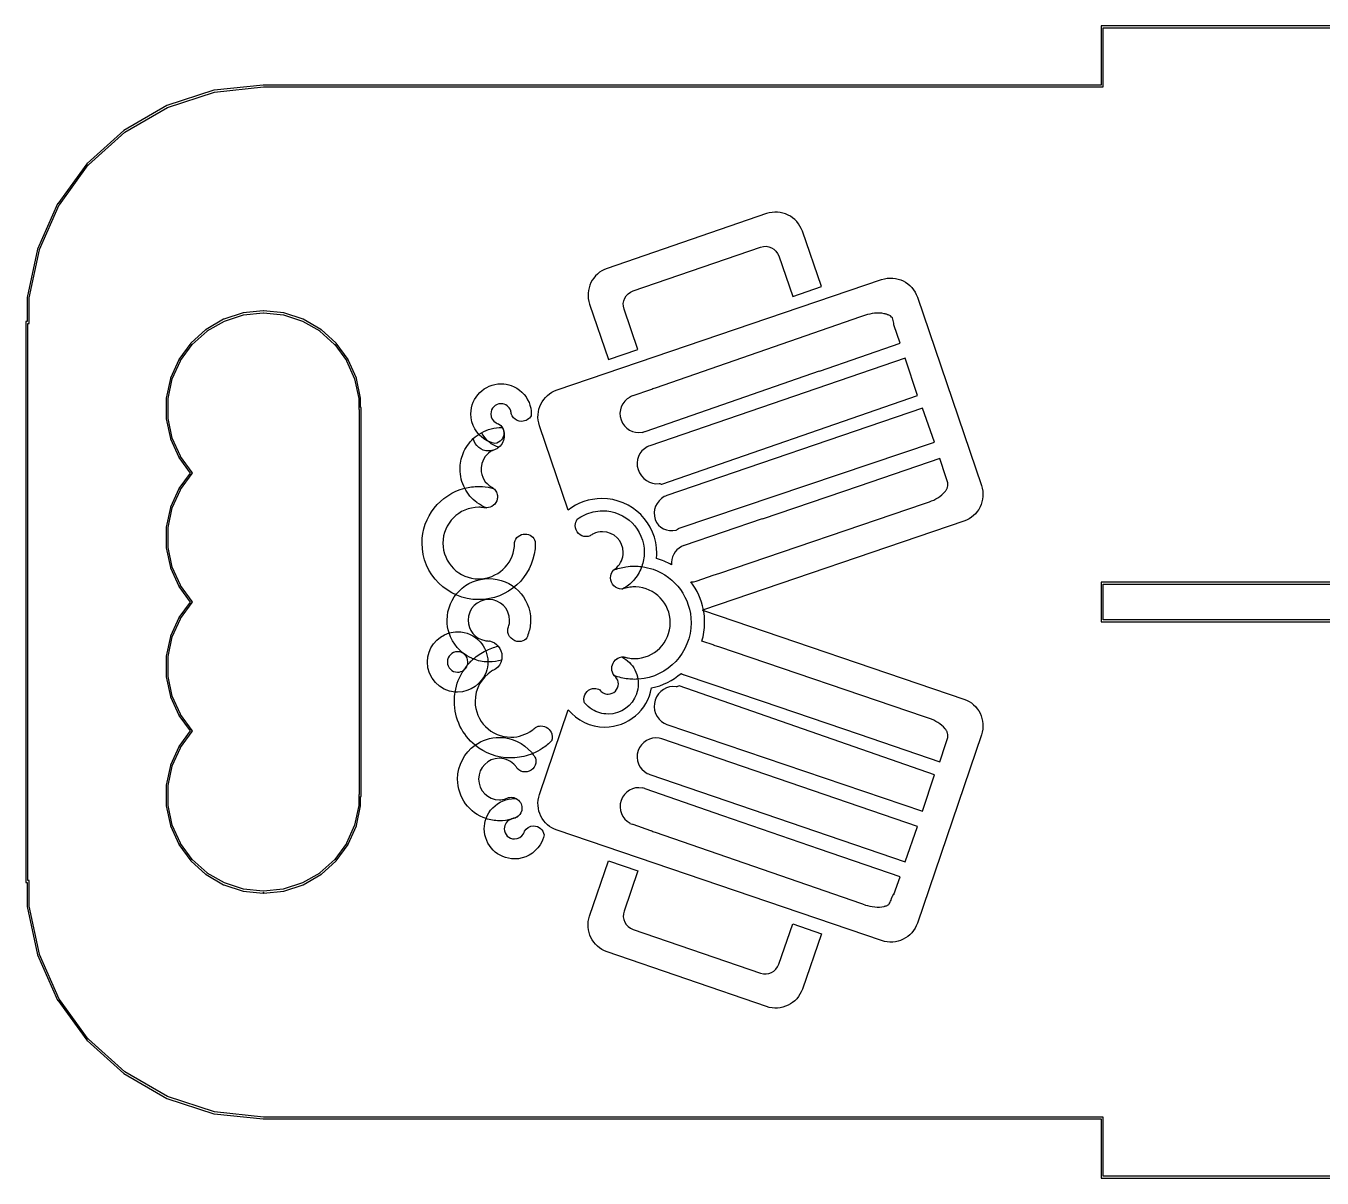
# Model space of a CAD drawing. Extents: x -275 to 352, y 53 to 443.
# Drawn here: x -272.9 to -72, y 64 to 242.8 of the extents above; entities that cross this region are included whole.
import ezdxf

# ---------------------------------------------------------------- set-up
doc = ezdxf.new("R2010")
doc.units = 0
doc.layers.add('Layer_1', color=7, linetype='CONTINUOUS')

msp = doc.modelspace()

# ---------------------------------------------------------------- linework, layer by layer
at = {"layer": 'Layer_1', "color": 7}
for points in [[(-45.746458, 242.751597), (-106.045, 242.751597), (-106.194931, 242.751597), (-106.194931, 242.601667), (-106.194931, 233.579375), (-236.114167, 233.579375), (-236.122972, 233.579375), (-236.131777, 233.579375), (-243.751777, 232.776806), (-243.769416, 232.776806), (-243.787055, 232.768), (-251.080736, 230.39557), (-251.098375, 230.39557), (-251.10718, 230.386764), (-257.748222, 226.550306), (-257.76586, 226.541501), (-257.774666, 226.532695), (-263.472027, 221.399779), (-263.489666, 221.390973), (-263.498471, 221.373334), (-268.005207, 215.173265), (-268.014013, 215.16446), (-268.022818, 215.146821), (-271.136082, 208.144182), (-271.144887, 208.126543), (-271.144887, 208.108904), (-272.741207, 200.612376), (-272.741207, 200.594737), (-272.741207, 200.577099), (-272.741207, 196.890571), (-272.794123, 196.890571), (-272.944054, 196.890571), (-272.944054, 196.74064), (-272.944054, 110.036682), (-272.944054, 109.886751), (-272.794123, 109.886751), (-272.741207, 109.886751), (-272.741207, 106.200224), (-272.741207, 106.182585), (-272.741207, 106.164946), (-271.144887, 98.668418), (-271.144887, 98.650779), (-271.136082, 98.63314), (-268.022818, 91.630501), (-268.014013, 91.612862), (-268.005207, 91.604057), (-263.498471, 85.395168), (-263.489666, 85.386363), (-263.472027, 85.377558), (-257.774666, 80.244641), (-257.76586, 80.235836), (-257.748222, 80.22703), (-251.10718, 76.390572), (-251.098375, 76.381767), (-251.080736, 76.381767), (-243.787055, 74.009336), (-243.769416, 74.000531), (-243.751777, 74.000531), (-236.131777, 73.197961), (-236.122972, 73.197961), (-236.114167, 73.197961), (-106.194931, 73.197961), (-106.194931, 64.17567), (-106.194931, 64.025739), (-106.045, 64.025739), (-45.746458, 64.025739)], [(-45.596528, 64.325417), (-105.895069, 64.325417), (-105.895069, 73.347708), (-105.895069, 73.497639), (-106.045, 73.497639), (-236.096528, 73.497639), (-236.114167, 73.497639), (-243.716528, 74.300208), (-243.725333, 74.300208), (-250.983736, 76.663819), (-250.992541, 76.663819), (-257.598305, 80.482639), (-263.251569, 85.571458), (-263.260374, 85.580264), (-263.278013, 85.597903), (-267.749472, 91.753875), (-267.749472, 91.76268), (-267.76711, 91.780319), (-270.853916, 98.730041), (-270.853916, 98.738847), (-270.862721, 98.756485), (-272.450221, 106.226555), (-272.450221, 110.036555), (-272.450221, 110.177666), (-272.600152, 110.177666), (-272.653069, 110.177666), (-272.653069, 196.590583), (-272.600152, 196.590583), (-272.450221, 196.590583), (-272.450221, 196.740513), (-272.450221, 200.550513), (-270.862721, 208.020583), (-270.853916, 208.038222), (-270.853916, 208.047027), (-267.76711, 214.996749), (-267.749472, 215.014388), (-267.749472, 215.023193), (-263.278013, 221.179166), (-263.260374, 221.196804), (-263.251569, 221.20561), (-257.598333, 226.294514), (-250.992569, 230.113333), (-250.983764, 230.113333), (-243.725361, 232.476944), (-243.716556, 232.476944), (-236.114195, 233.279514), (-236.096556, 233.279514), (-106.045028, 233.279514), (-105.895098, 233.279514), (-105.895098, 233.429444), (-105.895098, 242.451736), (-45.596556, 242.451736)], [(-158.111094, 213.62814), (-182.828867, 205.143218)], [(-156.200627, 207.061844), (-154.050841, 200.800135), (-149.607136, 202.324429), (-152.552382, 210.908613)], [(-178.808047, 201.663584), (-159.035733, 208.451522)], [(-190.579516, 186.286024), (-140.262844, 203.398642)], [(-178.808047, 201.663584), (-178.808047, 201.663584)], [(-185.545673, 199.584507), (-182.599067, 191.000322), (-178.04658, 192.56133), (-180.197725, 198.823039)], [(-134.712291, 200.665518), (-124.781941, 171.470045)], [(-236.131806, 198.557361), (-239.245069, 198.231042), (-239.262708, 198.231042), (-239.280347, 198.222236), (-242.261319, 197.252097), (-242.278958, 197.252097), (-242.287764, 197.243292), (-245.004153, 195.673431), (-245.021791, 195.664626), (-245.030597, 195.65582), (-247.36775, 193.556793), (-247.376555, 193.547987), (-247.38536, 193.530348), (-249.228624, 190.990348), (-249.237429, 190.981543), (-249.246235, 190.963904), (-250.525054, 188.097585), (-250.525054, 188.088779), (-250.53386, 188.07114), (-251.186498, 185.001974), (-251.186498, 184.984335), (-251.186498, 184.97553), (-251.186498, 181.835807), (-251.186498, 181.818168), (-251.186498, 181.80053), (-250.53386, 178.731363), (-250.525054, 178.722558), (-250.525054, 178.704919), (-249.246235, 175.838599), (-249.237429, 175.82096), (-249.228624, 175.812155), (-247.473555, 173.395627), (-249.228624, 170.987919), (-249.237429, 170.97028), (-249.246235, 170.961475), (-250.525054, 168.095155), (-250.525054, 168.077516), (-250.53386, 168.059877), (-251.186498, 164.990711), (-251.186498, 164.981905), (-251.186498, 164.964267), (-251.186498, 161.824544), (-251.186498, 161.806905), (-251.186498, 161.7981), (-250.53386, 158.728933), (-250.525054, 158.711295), (-250.525054, 158.693656), (-249.246235, 155.827336), (-249.237429, 155.818531), (-249.228624, 155.800892), (-247.473555, 153.384364), (-249.228624, 150.976656), (-249.237429, 150.959017), (-249.246235, 150.950212), (-250.525054, 148.083892), (-250.525054, 148.066253), (-250.53386, 148.048614), (-251.186498, 144.979448), (-251.186498, 144.970642), (-251.186498, 144.953004), (-251.186498, 141.813281), (-251.186498, 141.795642), (-251.186498, 141.786837), (-250.53386, 138.71767), (-250.525054, 138.700032), (-250.525054, 138.682393), (-249.246235, 135.816073), (-249.237429, 135.807268), (-249.228624, 135.789629), (-247.473555, 133.381921), (-249.228624, 130.965393), (-249.237429, 130.947754), (-249.246235, 130.938949), (-250.525054, 128.072629), (-250.525054, 128.05499), (-250.53386, 128.037351), (-251.186498, 124.977004), (-251.186498, 124.959365), (-251.186498, 124.941726), (-251.186498, 121.802004), (-251.186498, 121.793199), (-251.186498, 121.77556), (-250.53386, 118.706393), (-250.525054, 118.688754), (-250.525054, 118.671116), (-249.246235, 115.804796), (-249.237429, 115.795991), (-249.228624, 115.778352), (-247.38536, 113.247171), (-247.376555, 113.229532), (-247.36775, 113.220727), (-245.030597, 111.121699), (-245.021791, 111.112894), (-245.004153, 111.104089), (-242.287764, 109.534228), (-242.278958, 109.525422), (-242.261319, 109.525422), (-239.280347, 108.555283), (-239.262708, 108.546478), (-239.245069, 108.546478), (-236.131806, 108.220159), (-236.114167, 108.370089), (-236.096528, 108.220159), (-232.974444, 108.546478), (-232.965639, 108.546478), (-232.948, 108.555283), (-229.967028, 109.525422), (-229.949389, 109.525422), (-229.93175, 109.534228), (-227.215361, 111.104089), (-227.206556, 111.112894), (-227.188917, 111.121699), (-224.860584, 113.220727), (-224.851778, 113.229532), (-224.842973, 113.247171), (-222.999709, 115.778352), (-222.990904, 115.795991), (-222.982099, 115.804796), (-221.703279, 118.671116), (-221.694474, 118.688754), (-221.694474, 118.706393), (-221.041835, 121.77556), (-221.041835, 121.793199), (-221.041835, 121.802004), (-221.041835, 123.221935), (-220.95364, 123.221935), (-220.95364, 123.371865), (-220.95364, 183.405824), (-220.95364, 183.555754), (-221.041835, 183.555754), (-221.041835, 184.975685), (-221.041835, 184.98449), (-221.041835, 185.002129), (-221.694474, 188.071296), (-221.694474, 188.088935), (-221.703279, 188.09774), (-222.982099, 190.964059), (-222.990904, 190.981698), (-222.999709, 190.990504), (-224.842973, 193.530504), (-224.851778, 193.548142), (-224.860584, 193.556948), (-227.188917, 195.655976), (-227.206556, 195.664781), (-227.215361, 195.673586), (-229.93175, 197.243447), (-229.949389, 197.252253), (-229.967028, 197.252253), (-232.948, 198.222392), (-232.965639, 198.231197), (-232.974444, 198.231197), (-236.096528, 198.557516), (-236.114167, 198.557516), (-236.131806, 198.557516), (-236.131806, 198.557361)], [(-236.131806, 198.266319), (-236.096528, 198.266319), (-233.009722, 197.931181), (-230.055208, 196.969861), (-227.391736, 195.435278), (-227.382931, 195.426472), (-227.365292, 195.417667), (-225.081056, 193.353917), (-225.081056, 193.345112), (-225.063417, 193.336306), (-223.255431, 190.849223), (-223.255431, 190.840418), (-223.237792, 190.822779), (-221.985431, 188.009376), (-221.985431, 188.000571), (-221.976625, 187.982932), (-221.332806, 184.940224), (-221.332806, 183.40564), (-221.332806, 183.25571), (-221.253431, 183.25571), (-221.253431, 123.521612), (-221.332806, 123.521612), (-221.332806, 123.371682), (-221.332806, 121.837099), (-221.976625, 118.79439), (-221.985431, 118.776751), (-221.985431, 118.767946), (-223.237778, 115.954444), (-223.255417, 115.936806), (-223.255417, 115.928), (-225.063403, 113.440917), (-227.365278, 111.359528), (-227.382917, 111.350723), (-227.391722, 111.341917), (-230.055194, 109.807334), (-233.036166, 108.837195), (-236.096514, 108.510876), (-236.131791, 108.510876), (-239.183319, 108.837195), (-242.173111, 109.807334), (-244.836583, 111.341917), (-244.845388, 111.350723), (-244.863027, 111.359528), (-247.164902, 113.440917), (-248.972888, 115.928), (-248.972888, 115.936806), (-248.990527, 115.954444), (-250.242888, 118.767847), (-250.242888, 118.776653), (-250.251694, 118.794291), (-250.886694, 121.801722), (-250.886694, 124.941444), (-250.251694, 127.948875), (-250.242888, 127.966514), (-250.242888, 127.975319), (-248.990527, 130.788722), (-248.972888, 130.806361), (-248.972888, 130.815166), (-247.173722, 133.29343), (-247.111986, 133.381624), (-247.173722, 133.460999), (-248.972888, 135.939263), (-248.972888, 135.948069), (-248.990527, 135.965707), (-250.242888, 138.77911), (-250.242888, 138.787916), (-250.251694, 138.805554), (-250.886694, 141.812985), (-250.886694, 144.952707), (-250.251694, 147.960138), (-250.242888, 147.977777), (-250.242888, 147.986582), (-248.990527, 150.799985), (-248.972888, 150.817624), (-248.972888, 150.826429), (-247.173722, 153.304693), (-247.111986, 153.384068), (-247.173722, 153.472262), (-248.972888, 155.950526), (-248.972888, 155.959332), (-248.990527, 155.97697), (-250.242888, 158.790373), (-250.242888, 158.799179), (-250.251694, 158.816817), (-250.886694, 161.824248), (-250.886694, 164.96397), (-250.251694, 167.971401), (-250.242888, 167.98904), (-250.242888, 167.997845), (-248.990527, 170.811248), (-248.972888, 170.828887), (-248.972888, 170.837692), (-247.173722, 173.307136), (-247.111986, 173.395331), (-247.173722, 173.483525), (-248.972888, 175.961789), (-248.972888, 175.970595), (-248.990527, 175.988233), (-250.251708, 178.819275), (-250.251708, 178.82808), (-250.886708, 181.835511), (-250.886708, 184.975233), (-250.251708, 187.982664), (-250.242903, 188.000303), (-250.242903, 188.009108), (-248.990541, 190.822511), (-248.972903, 190.84015), (-248.972903, 190.848955), (-247.164916, 193.336038), (-247.147278, 193.344844), (-247.147278, 193.353649), (-244.863041, 195.417399), (-244.845403, 195.426204), (-244.836597, 195.43501), (-242.173125, 196.969593), (-239.218611, 197.930912), (-239.209806, 197.930912), (-236.13182, 198.266051), (-236.131806, 198.266319)], [(-142.75257, 197.873925), (-143.21217, 197.714832), (-143.528995, 197.599253), (-175.390963, 186.566135)], [(-138.371413, 196.376826), (-138.380932, 196.63518), (-138.584896, 197.491831), (-138.575378, 197.491831)], [(-177.385735, 179.725167), (-177.374857, 179.692533), (-176.994124, 179.82443), (-176.939733, 179.843466), (-164.878635, 184.020659), (-164.884074, 184.036976), (-149.892686, 189.228551), (-149.887247, 189.214953), (-137.391024, 193.543079), (-138.371413, 196.376826), (-138.371413, 196.376826)], [(-136.583325, 191.189329), (-176.198662, 177.628412), (-176.221778, 177.621614)], [(-174.31811, 171.656333), (-134.702773, 185.440251), (-136.583325, 191.189329), (-136.583325, 191.189329)], [(-199.268402, 187.239218), (-199.268402, 187.239218)], [(-176.072204, 186.311859), (-176.09668, 186.303701), (-178.854279, 185.349147), (-178.870597, 185.343708), (-179.283965, 185.200933), (-179.270367, 185.164219)], [(-133.931787, 183.467235), (-173.547124, 169.906318), (-173.567521, 169.898159)], [(-171.666572, 164.857518), (-132.048515, 178.179116), (-133.931787, 183.467235), (-133.931787, 183.467235)], [(-199.658654, 181.016942), (-199.655935, 181.016942)], [(-199.151463, 180.477116), (-199.103871, 180.477116)], [(-188.859416, 167.642312), (-193.31264, 180.734111)], [(-203.569333, 178.7339), (-203.569333, 178.7339)], [(-201.763567, 178.597923), (-201.767647, 178.597923)], [(-130.075499, 172.207037), (-130.082298, 172.200238), (-130.286262, 172.794455), (-130.278104, 172.799894), (-131.244895, 175.640439), (-143.764234, 171.378941), (-143.758795, 171.368063), (-158.780097, 166.256714), (-158.785536, 166.274391), (-170.87111, 162.163827), (-170.924141, 162.14479), (-171.304875, 162.012893), (-171.292637, 161.980259)], [(-202.185094, 171.289197), (-202.170137, 171.289197)], [(-200.586013, 171.124666), (-200.580574, 171.124666)], [(-165.517723, 157.809866), (-133.595926, 168.668934), (-133.277741, 168.773635), (-132.818141, 168.931368)], [(-202.966958, 168.783154), (-202.966958, 168.783154)], [(-201.509292, 167.976814), (-201.570481, 167.976814)], [(-201.535127, 168.00129), (-201.560963, 168.00129)], [(-201.535127, 167.99857), (-201.560963, 167.99857)], [(-186.294903, 166.924358), (-186.290824, 166.924358)], [(-127.513705, 165.919493), (-167.89051, 152.184526)], [(-184.944658, 163.957355), (-184.950097, 163.957355)], [(-211.514428, 162.530963), (-211.514428, 162.530963)], [(-197.183886, 162.529603), (-197.183886, 162.638384)], [(-181.824002, 158.353771), (-181.818563, 158.353771)], [(-181.315451, 158.742663), (-181.311371, 158.746742)], [(-169.441999, 156.531688), (-169.429762, 156.494975), (-169.015034, 156.63639), (-168.998717, 156.644549), (-166.235678, 157.581426), (-166.211202, 157.589584)], [(-180.549904, 155.366372), (-180.553983, 155.366372)], [(-180.549904, 155.365012), (-180.553983, 155.365012)], [(-180.549904, 155.366372), (-180.549904, 155.366372)], [(-180.492794, 155.362292), (-180.496873, 155.362292)], [(-169.441999, 156.531688), (-169.441999, 156.531688)], [(-106.194931, 156.453333), (-106.194931, 156.303403), (-106.194931, 150.47375), (-106.194931, 150.323819), (-106.045, 150.323819), (20.681597, 150.323819), (20.681597, 150.47375), (20.831528, 150.47375), (20.831528, 156.303403), (20.831528, 156.453333), (20.681597, 156.453333), (-106.045, 156.453333), (-106.194931, 156.453333), (-106.194931, 156.453333)], [(-105.895069, 156.162292), (20.531667, 156.162292), (20.531667, 150.614861), (-105.895069, 150.614861), (-105.895069, 156.162292), (-105.895069, 156.162292)], [(-167.871473, 152.063507), (-168.06184, 152.127416), (-167.89051, 152.185886), (-167.89051, 152.185886)], [(-167.874193, 152.062147), (-127.515065, 138.33262)], [(-166.213922, 146.663888), (-166.238398, 146.672046), (-168.11623, 147.309775)], [(-180.549904, 144.859482), (-180.540386, 144.859482)], [(-180.547184, 144.858123), (-180.537666, 144.858123)], [(-132.819501, 135.322104), (-133.279101, 135.481196), (-133.598645, 135.584538), (-165.520443, 146.443606)], [(-207.594232, 144.087137), (-207.594232, 144.087137)], [(-201.321645, 144.092576), (-201.321645, 144.092576)], [(-201.318925, 144.093936), (-201.318925, 144.088497)], [(-179.565435, 141.449197), (-179.565435, 141.449197)], [(-171.293997, 142.273213), (-171.306235, 142.240579), (-170.925501, 142.110041), (-170.87247, 142.092364), (-158.786896, 137.980441), (-158.781457, 137.995398), (-143.760154, 132.886769), (-143.765594, 132.874531), (-131.246255, 128.613033), (-130.279463, 131.454938), (-130.287622, 131.459017), (-130.083658, 132.054594), (-130.076859, 132.049154)], [(-206.390841, 139.425869), (-206.390841, 139.425869)], [(-183.427163, 139.293972), (-183.421724, 139.293972)], [(-132.049875, 126.56795), (-171.666572, 140.381783)], [(-185.129586, 136.704983), (-185.129586, 136.704983)], [(-193.314, 123.520721), (-188.843099, 136.66419)], [(-173.566161, 134.387947), (-173.545764, 134.364831), (-133.930427, 120.924933), (-132.049875, 126.56795), (-132.049875, 126.56795)], [(-124.783301, 132.783427), (-134.713651, 103.586594)], [(-203.290581, 131.178906), (-203.290581, 131.178906)], [(-134.702773, 118.58886), (-174.31947, 132.147057)], [(-176.221778, 126.633218), (-176.198662, 126.626419), (-136.583325, 113.065502), (-134.702773, 118.58886), (-134.702773, 118.58886)], [(-138.575378, 107.747469), (-138.584896, 107.747469), (-138.380932, 108.111886), (-138.371413, 107.993586), (-137.388305, 110.770222), (-149.884527, 115.068433), (-149.889966, 115.042598), (-164.881354, 120.227374), (-164.875915, 120.239612), (-176.937013, 124.415445), (-176.991404, 124.434481), (-177.372138, 124.565019), (-177.383016, 124.532384)], [(-201.592237, 119.785451), (-201.592237, 119.785451)], [(-179.267647, 119.091972), (-179.281245, 119.053899), (-178.867877, 118.912484), (-178.85156, 118.907044), (-176.09396, 117.951131), (-176.069485, 117.944332)], [(-201.86419, 118.214925), (-201.86419, 118.214925)], [(-195.640554, 117.823313), (-195.640554, 117.828752)], [(-140.262844, 100.85483), (-190.580876, 117.970168)], [(-175.388243, 117.690057), (-143.526275, 106.658299), (-143.20945, 106.542719), (-142.749851, 106.386346)], [(-193.221536, 115.7184), (-193.221536, 115.714321)], [(-185.545673, 104.673045), (-182.599067, 113.257229), (-178.04658, 111.696221), (-180.197725, 105.433152)], [(-139.878031, 106.156546), (-139.878031, 106.156546)], [(-178.808047, 102.591247), (-159.035733, 95.80331)], [(-178.808047, 102.591247), (-178.808047, 102.591247)], [(-156.200627, 97.192988), (-154.050841, 103.454697), (-149.607136, 101.933122), (-152.552382, 93.347578)], [(-140.262844, 100.85483), (-140.262844, 100.85483)], [(-158.111094, 90.629412), (-182.828867, 99.114333)]]:
    msp.add_lwpolyline(points, dxfattribs=at)
for points in [[(-152.552382, 210.908613), (-153.336966, 213.193015), (-155.825332, 214.411363), (-158.111094, 213.62814)], [(-159.035733, 208.451522), (-157.869056, 208.852652), (-156.600397, 208.227161), (-156.200627, 207.061844)], [(-182.828867, 205.143218), (-185.113269, 204.358635), (-186.330257, 201.868909), (-185.545673, 199.584507)], [(-140.262844, 203.398642), (-137.974363, 204.177786), (-135.490076, 202.953999), (-134.712291, 200.665518)], [(-180.197725, 198.823039), (-180.598855, 199.991076), (-179.976084, 201.262454), (-178.808047, 201.663584)], [(-139.879391, 198.106444), (-140.772755, 198.340323), (-141.919035, 198.118682), (-142.75257, 197.873925)], [(-139.699902, 198.065651), (-139.758372, 198.081968), (-139.818201, 198.090127), (-139.879391, 198.106444)], [(-139.520413, 198.01262), (-139.580243, 198.039816), (-139.638713, 198.043895), (-139.699902, 198.065651)], [(-139.336845, 197.95687), (-139.393955, 197.988145), (-139.453785, 197.985425), (-139.520413, 198.01262)], [(-139.155997, 197.905199), (-139.213107, 197.948712), (-139.271577, 197.920157), (-139.336845, 197.95687)], [(-138.870447, 197.767863), (-138.956112, 197.865766), (-139.052655, 197.827693), (-139.155997, 197.905199)], [(-138.575378, 197.491831), (-138.647445, 197.491831), (-138.743989, 197.619649), (-138.870447, 197.767863)], [(-203.950067, 182.556194), (-203.950067, 185.139744), (-201.854672, 187.239218), (-199.268402, 187.239218)], [(-199.268402, 187.239218), (-198.717698, 187.239218), (-198.18875, 187.144034), (-197.697876, 186.968625)], [(-197.697876, 186.968625), (-196.442815, 186.522623), (-195.43387, 185.551752), (-194.934837, 184.317087)], [(-193.31264, 180.734111), (-194.089065, 183.022592), (-192.866638, 185.50688), (-190.579516, 186.286024)], [(-179.270367, 185.164219), (-180.528148, 184.511533), (-181.1482, 183.017153), (-180.668203, 181.636994)], [(-175.390963, 186.566135), (-175.626202, 186.483189), (-175.856002, 186.400244), (-176.072204, 186.311859)], [(-199.269762, 184.144397), (-200.148169, 184.144397), (-200.857965, 183.43596), (-200.857965, 182.556194)], [(-197.765864, 183.067465), (-197.979347, 183.694315), (-198.576283, 184.144397), (-199.269762, 184.144397)], [(-197.742748, 182.994037), (-197.752266, 183.019873), (-197.756346, 183.045708), (-197.765864, 183.067465)], [(-197.742748, 182.984519), (-197.742748, 182.984519), (-197.742748, 182.989958), (-197.742748, 182.994037)], [(-197.742748, 182.98044), (-197.742748, 182.98044), (-197.742748, 182.98044), (-197.742748, 182.984519)], [(-197.73459, 182.950525), (-197.73459, 182.962763), (-197.738669, 182.972281), (-197.742748, 182.98044)], [(-197.686998, 182.643219), (-197.691077, 182.74792), (-197.708754, 182.851262), (-197.73459, 182.950525)], [(-194.934837, 184.317087), (-194.710476, 183.775901), (-194.589458, 183.180325), (-194.589458, 182.554834)], [(-201.767647, 178.597923), (-203.079818, 179.428739), (-203.950067, 180.890484), (-203.950067, 182.556194)], [(-200.857965, 182.556194), (-200.857965, 181.964697), (-200.534342, 181.445267), (-200.047547, 181.173315)], [(-200.047547, 181.173315), (-199.925168, 181.103967), (-199.79735, 181.050936), (-199.658654, 181.016942)], [(-199.655935, 181.016942), (-199.156902, 180.735471), (-198.82376, 180.202444), (-198.82376, 179.59055)], [(-197.336179, 181.982374), (-197.496631, 182.172741), (-197.620369, 182.394382), (-197.686998, 182.643219)], [(-196.071599, 181.409913), (-196.574712, 181.409913), (-197.030232, 181.632915), (-197.336179, 181.982374)], [(-194.596256, 182.28832), (-194.881807, 181.762092), (-195.43387, 181.409913), (-196.071599, 181.409913)], [(-194.593537, 182.293759), (-194.596256, 182.28832), (-194.596256, 182.28832), (-194.596256, 182.28832)], [(-194.589458, 182.554834), (-194.589458, 182.467809), (-194.593537, 182.380784), (-194.593537, 182.293759)], [(-180.668203, 181.636994), (-180.189567, 180.255475), (-178.779492, 179.462733), (-177.385735, 179.725167)], [(-203.569333, 178.73526), (-203.194038, 179.086078), (-202.773871, 179.390665), (-202.32243, 179.64902)], [(-203.569333, 178.7339), (-203.194038, 179.084719), (-202.773871, 179.389306), (-202.32243, 179.647661)], [(-202.32243, 179.64902), (-201.386913, 180.175249), (-200.301822, 180.477116), (-199.151463, 180.477116)], [(-202.32243, 179.647661), (-201.74997, 178.585686), (-200.777739, 177.772547), (-199.606983, 177.404051)], [(-198.82376, 179.59055), (-198.82376, 178.771973), (-199.426135, 178.089372), (-200.214797, 177.971073)], [(-198.76665, 179.242451), (-198.76665, 178.508179), (-199.090273, 177.848694), (-199.606983, 177.404051)], [(-199.103871, 180.477116), (-198.890388, 180.1127), (-198.76665, 179.693892), (-198.76665, 179.242451)], [(-205.162975, 176.399187), (-204.808077, 177.292551), (-204.261452, 178.086653), (-203.569333, 178.73526)], [(-201.193827, 176.815274), (-202.359144, 176.813914), (-203.332734, 177.635211), (-203.569333, 178.7339)], [(-200.5425, 176.907738), (-201.483456, 176.456297), (-202.170137, 175.564292), (-202.327869, 174.496878)], [(-200.214797, 177.971073), (-200.77502, 178.085293), (-201.295809, 178.300135), (-201.763567, 178.597923)], [(-200.5425, 176.907738), (-200.747824, 176.845189), (-200.968106, 176.815274), (-201.193827, 176.815274)], [(-200.070662, 177.091306), (-200.232474, 177.047794), (-200.394286, 176.982525), (-200.5425, 176.907738)], [(-200.070662, 177.091306), (-200.232474, 177.047794), (-200.394286, 176.982525), (-200.5425, 176.907738)], [(-199.606983, 177.404051), (-199.747039, 177.281673), (-199.904771, 177.178331), (-200.070662, 177.091306)], [(-199.606983, 177.404051), (-199.747039, 177.281673), (-199.904771, 177.178331), (-200.070662, 177.091306)], [(-176.605231, 177.450283), (-177.868451, 176.801676), (-178.493942, 175.310016), (-178.023464, 173.927137)], [(-176.221778, 177.621614), (-176.357754, 177.574022), (-176.485572, 177.516912), (-176.605231, 177.450283)], [(-205.622575, 174.007363), (-205.622575, 174.850416), (-205.460763, 175.659475), (-205.162975, 176.399187)], [(-204.90462, 171.04036), (-205.36422, 171.928286), (-205.622575, 172.93859), (-205.622575, 174.007363)], [(-202.327869, 174.496878), (-202.357784, 174.339146), (-202.371382, 174.173254), (-202.371382, 174.008723)], [(-202.371382, 174.008723), (-202.371382, 172.829809), (-201.736372, 171.803187), (-200.796776, 171.242965)], [(-178.023464, 173.927137), (-177.552986, 172.541539), (-176.146991, 171.518997), (-174.753234, 171.774632)], [(-211.514428, 162.530963), (-211.514428, 166.630649), (-208.701079, 170.072209), (-204.90462, 171.04036)], [(-204.90462, 171.04036), (-204.208421, 171.219849), (-203.482308, 171.310953), (-202.735798, 171.310953)], [(-203.019989, 168.826666), (-203.805932, 169.404565), (-204.450459, 170.164673), (-204.90462, 171.04036)], [(-202.735798, 171.310953), (-202.549511, 171.310953), (-202.363223, 171.305514), (-202.185094, 171.289197)], [(-202.170137, 171.289197), (-201.57456, 171.253843), (-200.999381, 171.15594), (-200.441878, 171.007726)], [(-200.796776, 171.242965), (-200.735587, 171.199453), (-200.674397, 171.168178), (-200.607769, 171.138263)], [(-200.607769, 171.138263), (-200.598251, 171.132824), (-200.594171, 171.130105), (-200.586013, 171.124666)], [(-200.580574, 171.124666), (-200.528903, 171.090672), (-200.477232, 171.049879), (-200.42828, 171.006366)], [(-200.441878, 171.007726), (-200.437799, 171.007726), (-200.432359, 171.003647), (-200.42828, 171.003647)], [(-200.42828, 171.006366), (-200.244712, 170.849994), (-200.096498, 170.656907), (-199.991796, 170.433906)], [(-200.42828, 171.003647), (-200.244712, 170.847274), (-200.096498, 170.654188), (-199.991796, 170.431186)], [(-174.753234, 171.774632), (-174.610459, 171.797748), (-174.467684, 171.656333), (-174.326268, 171.656333)], [(-174.326268, 171.656333), (-174.320829, 171.656333), (-174.320829, 171.656333), (-174.31811, 171.656333)], [(-130.199237, 170.828237), (-130.166603, 170.890786), (-130.135329, 170.951976), (-130.110853, 171.011805)], [(-130.110853, 171.011805), (-130.082298, 171.082513), (-130.059182, 171.146422), (-130.040145, 171.21577)], [(-129.978956, 171.601942), (-129.972157, 171.793669), (-130.006151, 171.994914), (-130.075499, 172.207037)], [(-130.040145, 171.21577), (-130.006151, 171.339508), (-129.987114, 171.471405), (-129.978956, 171.601942)], [(-124.781941, 171.470045), (-124.001437, 169.181564), (-125.226584, 166.697277), (-127.513705, 165.919493)], [(-202.966958, 168.783154), (-202.984635, 168.796751), (-203.000952, 168.810349), (-203.019989, 168.826666)], [(-199.863978, 169.366492), (-200.021711, 168.587348), (-200.712471, 168.00129), (-201.535127, 168.00129)], [(-199.863978, 169.363772), (-200.021711, 168.584628), (-200.712471, 167.99857), (-201.535127, 167.99857)], [(-199.991796, 170.433906), (-199.885735, 170.210905), (-199.829984, 169.960708), (-199.829984, 169.698274)], [(-199.991796, 170.431186), (-199.885735, 170.208185), (-199.829984, 169.957989), (-199.829984, 169.695555)], [(-199.829984, 169.698274), (-199.829984, 169.584054), (-199.843582, 169.471194), (-199.863978, 169.366492)], [(-199.829984, 169.695555), (-199.829984, 169.581335), (-199.843582, 169.468474), (-199.863978, 169.363772)], [(-183.642005, 169.43584), (-185.609582, 169.43584), (-187.416707, 168.762757), (-188.859416, 167.642312)], [(-175.11901, 160.912845), (-175.11901, 165.621705), (-178.934505, 169.43584), (-183.642005, 169.43584)], [(-173.953693, 169.729549), (-175.216913, 169.078222), (-175.841044, 167.587922), (-175.370566, 166.203683)], [(-173.567521, 169.898159), (-173.704857, 169.850568), (-173.834034, 169.793458), (-173.953693, 169.729549)], [(-132.818141, 168.931368), (-132.011802, 169.249552), (-130.974302, 169.783939), (-130.41136, 170.515492)], [(-130.41136, 170.515492), (-130.373287, 170.567163), (-130.333854, 170.617474), (-130.29986, 170.665066)], [(-130.29986, 170.665066), (-130.264506, 170.718096), (-130.230512, 170.771127), (-130.199237, 170.828237)], [(-202.735798, 168.080156), (-205.800704, 168.080156), (-208.284991, 165.597229), (-208.284991, 162.529603)], [(-201.560963, 168.00129), (-202.065435, 168.201175), (-202.537273, 168.463609), (-202.966958, 168.783154)], [(-201.937617, 168.024406), (-202.195972, 168.063839), (-202.463845, 168.080156), (-202.735798, 168.080156)], [(-201.925379, 168.020327), (-201.929459, 168.020327), (-201.934898, 168.020327), (-201.937617, 168.024406)], [(-201.755409, 167.990412), (-201.811159, 168.00265), (-201.868269, 168.012168), (-201.925379, 168.020327)], [(-201.570481, 167.976814), (-201.63167, 167.976814), (-201.69286, 167.980893), (-201.755409, 167.990412)], [(-201.560963, 167.99857), (-201.543286, 167.990412), (-201.526969, 167.984973), (-201.509292, 167.976814)], [(-187.456141, 166.22272), (-187.095803, 166.493313), (-186.71235, 166.729911), (-186.294903, 166.924358)], [(-186.290824, 166.924358), (-185.455929, 167.321408), (-184.523132, 167.54033), (-183.540023, 167.54033)], [(-183.540023, 167.54033), (-179.965206, 167.54033), (-177.064831, 164.644035), (-177.064831, 161.070578)], [(-187.771606, 165.234172), (-187.771606, 165.601308), (-187.657385, 165.942609), (-187.46022, 166.218641)], [(-186.069182, 163.533108), (-187.010138, 163.533108), (-187.771606, 164.293216), (-187.771606, 165.234172)], [(-187.46022, 166.218641), (-187.46022, 166.22272), (-187.456141, 166.22272), (-187.456141, 166.22272)], [(-175.370566, 166.203683), (-174.901448, 164.819444), (-173.494093, 164.259222), (-172.101696, 164.514857)], [(-172.101696, 164.514857), (-171.960281, 164.536614), (-171.816146, 164.857518), (-171.67473, 164.857518)], [(-171.67473, 164.857518), (-171.670651, 164.857518), (-171.670651, 164.857518), (-171.666572, 164.857518)], [(-197.183886, 162.638384), (-197.012555, 163.383535), (-196.347631, 163.934239), (-195.55217, 163.934239)], [(-195.55217, 163.934239), (-194.808379, 163.934239), (-194.178809, 163.452882), (-193.959887, 162.782519)], [(-185.45321, 163.650048), (-185.646296, 163.571182), (-185.85026, 163.533108), (-186.069182, 163.533108)], [(-184.950097, 163.957355), (-185.129586, 163.874409), (-185.295477, 163.772427), (-185.45321, 163.650048)], [(-183.541383, 164.285057), (-184.044495, 164.285057), (-184.521772, 164.172197), (-184.944658, 163.957355)], [(-180.321464, 161.070578), (-180.321464, 162.847788), (-181.761453, 164.285057), (-183.541383, 164.285057)], [(-202.735798, 153.753693), (-207.581994, 153.756412), (-211.514428, 157.684768), (-211.514428, 162.530963)], [(-208.284991, 162.529603), (-208.284991, 159.464697), (-205.800704, 156.979051), (-202.735798, 156.979051)], [(-202.735798, 156.979051), (-199.843582, 156.979051), (-197.468076, 159.188665), (-197.209721, 162.008814)], [(-193.997961, 161.62808), (-194.453481, 157.204771), (-198.194189, 153.753693), (-202.735798, 153.753693)], [(-197.209721, 162.008814), (-197.192044, 162.180144), (-197.183886, 162.354194), (-197.183886, 162.529603)], [(-193.955808, 162.528244), (-193.955808, 162.226376), (-193.973485, 161.925869), (-193.997961, 161.63216)], [(-193.997961, 161.63216), (-193.997961, 161.62808), (-193.997961, 161.62808), (-193.997961, 161.62808)], [(-193.959887, 162.782519), (-193.955808, 162.698214), (-193.955808, 162.612549), (-193.955808, 162.528244)], [(-181.311371, 158.746742), (-180.703557, 159.33416), (-180.321464, 160.155457), (-180.321464, 161.070578)], [(-177.064831, 161.070578), (-177.064831, 160.300952), (-177.200808, 159.561241), (-177.455083, 158.87456)], [(-175.157084, 160.150018), (-175.133968, 160.401574), (-175.11901, 160.65449), (-175.11901, 160.912845)], [(-171.292637, 161.980259), (-172.343734, 161.439073), (-172.943389, 160.31183), (-172.845486, 159.151952)], [(-181.848478, 158.318417), (-181.231145, 158.568614), (-180.579819, 158.745383), (-179.901297, 158.847365)], [(-179.901297, 158.847365), (-179.474331, 158.912634), (-179.031049, 158.947987), (-178.585046, 158.947987)], [(-177.482278, 158.794334), (-177.770548, 158.020629), (-178.207032, 157.314912), (-178.755017, 156.717976)], [(-178.585046, 158.947987), (-178.208392, 158.947987), (-177.839896, 158.926231), (-177.482278, 158.87864)], [(-177.482278, 158.87864), (-177.47276, 158.87864), (-177.464602, 158.87864), (-177.455083, 158.8732)], [(-177.455083, 158.87456), (-177.457803, 158.847365), (-177.47276, 158.821529), (-177.482278, 158.794334)], [(-177.455083, 158.8732), (-176.84319, 158.798413), (-176.250333, 158.654279), (-175.691471, 158.457113)], [(-172.845486, 159.151952), (-173.566161, 159.573478), (-174.339866, 159.912059), (-175.157084, 160.150018)], [(-207.630945, 150.559609), (-207.630945, 154.134426), (-204.73465, 157.029362), (-201.159833, 157.029362)], [(-201.159833, 157.029362), (-197.586375, 157.029362), (-194.69008, 154.134426), (-194.69008, 150.559609)], [(-182.282242, 157.15174), (-182.282242, 157.539273), (-182.162583, 157.89961), (-181.953179, 158.18652)], [(-182.282242, 157.150381), (-182.282242, 157.537913), (-182.162583, 157.89825), (-181.953179, 158.18516)], [(-180.553983, 155.366372), (-181.516695, 155.397646), (-182.282242, 156.184949), (-182.282242, 157.15174)], [(-180.553983, 155.365012), (-181.516695, 155.396286), (-182.282242, 156.183589), (-182.282242, 157.150381)], [(-181.953179, 158.18652), (-181.953179, 158.191959), (-181.9491, 158.191959), (-181.9491, 158.191959)], [(-181.953179, 158.18516), (-181.953179, 158.190599), (-181.9491, 158.190599), (-181.9491, 158.190599)], [(-181.9491, 158.191959), (-181.919185, 158.234112), (-181.886551, 158.278984), (-181.848478, 158.319777)], [(-181.9491, 158.190599), (-181.919185, 158.232752), (-181.886551, 158.277624), (-181.848478, 158.318417)], [(-181.919185, 158.292582), (-181.885191, 158.314338), (-181.852557, 158.332015), (-181.824002, 158.353771)], [(-181.848478, 158.319777), (-181.871594, 158.310259), (-181.896069, 158.30074), (-181.919185, 158.292582)], [(-181.818563, 158.353771), (-181.639074, 158.467991), (-181.467744, 158.598528), (-181.315451, 158.742663)], [(-175.691471, 158.457113), (-172.266227, 157.263241), (-169.807776, 154.005249), (-169.807776, 150.172077)], [(-166.211202, 157.589584), (-165.986842, 157.653493), (-165.754322, 157.72828), (-165.517723, 157.809866)], [(-180.366336, 155.43028), (-180.427525, 155.408524), (-180.487355, 155.386768), (-180.549904, 155.365012)], [(-180.496873, 155.362292), (-180.51319, 155.362292), (-180.532227, 155.362292), (-180.549904, 155.366372)], [(-180.366336, 155.43164), (-180.404409, 155.409884), (-180.449281, 155.384048), (-180.492794, 155.362292)], [(-178.755017, 156.717976), (-179.218696, 156.206705), (-179.761241, 155.768861), (-180.366336, 155.43164)], [(-179.521923, 155.645123), (-179.815632, 155.597531), (-180.095743, 155.521384), (-180.366336, 155.43028)], [(-178.586406, 155.723989), (-178.904591, 155.723989), (-179.220056, 155.696794), (-179.521923, 155.645123)], [(-178.387881, 155.72127), (-178.454509, 155.723989), (-178.521137, 155.723989), (-178.586406, 155.723989)], [(-173.034493, 150.173436), (-173.034493, 153.174433), (-175.418158, 155.615208), (-178.387881, 155.72127)], [(-169.836331, 156.494975), (-169.704434, 156.500414), (-169.573896, 156.507213), (-169.441999, 156.531688)], [(-167.89051, 152.184526), (-168.200536, 153.784967), (-168.881777, 155.248072), (-169.836331, 156.494975)], [(-201.159833, 153.776808), (-202.937043, 153.776808), (-204.379752, 152.3341), (-204.379752, 150.558249)], [(-197.941274, 150.558249), (-197.941274, 152.33546), (-199.385342, 153.776808), (-201.159833, 153.776808)], [(-167.89051, 152.185886), (-167.882351, 152.146453), (-167.879632, 152.10294), (-167.871473, 152.063507)], [(-167.698783, 150.204711), (-167.698783, 150.83972), (-167.764052, 151.458412), (-167.874193, 152.062147)], [(-207.319559, 148.582514), (-207.519445, 149.208005), (-207.630945, 149.868849), (-207.630945, 150.559609)], [(-207.3182, 148.582514), (-206.902112, 148.706252), (-206.460189, 148.771521), (-206.004668, 148.771521)], [(-206.004668, 148.771521), (-204.621789, 148.771521), (-203.380326, 148.175944), (-202.526395, 147.22683)], [(-204.379752, 150.558249), (-204.379752, 148.991802), (-203.255228, 147.68235), (-201.773086, 147.39952)], [(-198.243141, 149.024437), (-198.243141, 149.093784), (-198.239062, 149.168571), (-198.229543, 149.23248)], [(-196.46729, 147.247226), (-197.44632, 147.247226), (-198.243141, 148.042688), (-198.243141, 149.024437)], [(-198.229543, 149.23248), (-198.133, 149.441884), (-198.059573, 149.666245), (-198.010621, 149.897404)], [(-198.010621, 149.897404), (-197.96303, 150.112247), (-197.941274, 150.329809), (-197.941274, 150.558249)], [(-194.768946, 149.553384), (-194.879087, 148.857186), (-195.098009, 148.20178), (-195.408035, 147.598045)], [(-194.69008, 150.559609), (-194.69008, 150.219668), (-194.717275, 149.882447), (-194.768946, 149.553384)], [(-178.585046, 144.621524), (-175.52286, 144.621524), (-173.034493, 147.105811), (-173.034493, 150.173436)], [(-169.807776, 150.172077), (-169.807776, 145.539364), (-173.390751, 141.748344), (-177.936439, 141.417922)], [(-168.11623, 147.309775), (-167.849717, 148.230335), (-167.698783, 149.199846), (-167.698783, 150.204711)], [(-210.687692, 144.087137), (-210.687692, 146.219245), (-209.264021, 148.012773), (-207.3182, 148.582514)], [(-204.04253, 144.767018), (-205.591301, 145.536644), (-206.786532, 146.910005), (-207.319559, 148.582514)], [(-202.526395, 147.22683), (-202.157899, 146.818901), (-201.86283, 146.348423), (-201.656146, 145.831713)], [(-201.773086, 147.39952), (-201.57456, 147.361446), (-201.370596, 147.336971), (-201.159833, 147.336971)], [(-201.159833, 147.336971), (-201.121759, 147.336971), (-201.076887, 147.336971), (-201.037454, 147.347849)], [(-201.037454, 147.347849), (-200.507146, 147.22547), (-200.044827, 146.933121), (-199.706246, 146.529271)], [(-195.408035, 147.598045), (-195.701744, 147.375044), (-196.06888, 147.247226), (-196.46729, 147.247226)], [(-206.007388, 145.67806), (-206.881716, 145.67806), (-207.594232, 144.965544), (-207.594232, 144.087137)], [(-204.415105, 144.087137), (-204.415105, 144.965544), (-205.127621, 145.67806), (-206.007388, 145.67806)], [(-203.553016, 144.549456), (-203.718907, 144.610646), (-203.886158, 144.685433), (-204.04253, 144.767018)], [(-203.551656, 144.548097), (-202.983275, 145.055288), (-202.344186, 145.487693), (-201.657506, 145.828993)], [(-201.657506, 145.828993), (-201.045613, 146.13358), (-200.392926, 146.370179), (-199.704886, 146.529271)], [(-201.656146, 145.831713), (-201.437224, 145.293247), (-201.318925, 144.707189), (-201.318925, 144.093936)], [(-199.706246, 146.529271), (-199.347269, 146.103666), (-199.129706, 145.552961), (-199.129706, 144.949227)], [(-199.704886, 146.529271), (-199.345909, 146.103666), (-199.128347, 145.552961), (-199.128347, 144.949227)], [(-199.129706, 144.949227), (-199.129706, 144.7575), (-199.151463, 144.569853), (-199.194975, 144.390364)], [(-199.128347, 144.949227), (-199.128347, 144.7575), (-199.150103, 144.569853), (-199.193615, 144.390364)], [(-181.769611, 144.12385), (-181.485421, 144.516822), (-181.048937, 144.792854), (-180.549904, 144.859482)], [(-181.766892, 144.122491), (-181.482701, 144.515462), (-181.046217, 144.791494), (-180.547184, 144.858123)], [(-180.540386, 144.859482), (-180.465599, 144.87172), (-180.388092, 144.875799), (-180.309226, 144.875799)], [(-180.537666, 144.858123), (-179.675576, 144.4162), (-178.972579, 143.721361), (-178.526577, 142.86607)], [(-180.309226, 144.875799), (-180.282031, 144.875799), (-180.260274, 144.875799), (-180.234439, 144.87172)], [(-180.234439, 144.87172), (-180.211323, 144.862202), (-180.186847, 144.859482), (-180.163731, 144.848604)], [(-180.163731, 144.848604), (-179.965206, 144.792854), (-179.765321, 144.743902), (-179.555917, 144.708549)], [(-179.555917, 144.708549), (-179.241812, 144.651439), (-178.915469, 144.621524), (-178.585046, 144.621524)], [(-165.520443, 146.443606), (-165.757042, 146.526552), (-165.989561, 146.601339), (-166.213922, 146.663888)], [(-206.390841, 139.425869), (-208.797622, 139.623035), (-210.687692, 141.634124), (-210.687692, 144.087137)], [(-207.594232, 144.087137), (-207.594232, 143.20873), (-206.881716, 142.503013), (-206.006028, 142.503013)], [(-206.390841, 139.424509), (-206.190956, 140.661894), (-205.725917, 141.812253), (-205.059633, 142.813039)], [(-206.006028, 142.503013), (-205.647051, 142.503013), (-205.323427, 142.615873), (-205.060993, 142.814399)], [(-205.060993, 142.814399), (-204.803998, 142.999326), (-204.606832, 143.260401), (-204.50213, 143.567707)], [(-205.059633, 142.813039), (-204.885583, 143.075473), (-204.702015, 143.327029), (-204.500771, 143.566348)], [(-204.50213, 143.567707), (-204.44502, 143.730879), (-204.415105, 143.906288), (-204.415105, 144.087137)], [(-204.500771, 143.566348), (-204.321282, 143.786629), (-204.129555, 143.994673), (-203.93239, 144.191839)], [(-203.93239, 144.191839), (-203.810011, 144.316937), (-203.682193, 144.433876), (-203.551656, 144.548097)], [(-201.321645, 144.092576), (-202.108947, 144.111613), (-202.862256, 144.267985), (-203.553016, 144.549456)], [(-201.318925, 144.088497), (-201.318925, 143.530994), (-201.419547, 142.992528), (-201.599036, 142.494854)], [(-201.158473, 144.085777), (-201.212863, 144.087137), (-201.269974, 144.087137), (-201.321645, 144.092576)], [(-199.194975, 144.390364), (-199.812308, 144.191839), (-200.471793, 144.085777), (-201.158473, 144.085777)], [(-200.091059, 143.002046), (-200.318139, 142.898704), (-200.531622, 142.779045), (-200.742385, 142.644428)], [(-199.193615, 144.390364), (-199.325512, 143.828782), (-199.647776, 143.340627), (-200.091059, 143.002046)], [(-182.097314, 143.082272), (-182.097314, 143.467085), (-181.979015, 143.826062), (-181.773691, 144.118411)], [(-181.707062, 141.972705), (-181.953179, 142.278652), (-182.097314, 142.662105), (-182.097314, 143.082272)], [(-182.094595, 143.080912), (-182.094595, 143.465725), (-181.976295, 143.824703), (-181.770971, 144.117052)], [(-181.704343, 141.971346), (-181.95046, 142.277292), (-182.094595, 142.660745), (-182.094595, 143.080912)], [(-181.773691, 144.118411), (-181.773691, 144.12385), (-181.769611, 144.12385), (-181.769611, 144.12385)], [(-181.770971, 144.117052), (-181.770971, 144.122491), (-181.766892, 144.122491), (-181.766892, 144.122491)], [(-178.526577, 142.86607), (-178.285898, 142.420067), (-178.120007, 141.930553), (-178.041141, 141.411123)], [(-201.599036, 142.494854), (-202.250363, 140.697248), (-203.974542, 139.409552), (-206.003309, 139.409552)], [(-200.742385, 142.644428), (-202.273479, 141.654521), (-203.289222, 139.93714), (-203.289222, 137.976362)], [(-182.669775, 139.100886), (-181.791368, 139.100886), (-181.081571, 139.809322), (-181.081571, 140.689089)], [(-181.656751, 141.912876), (-181.688026, 141.940071), (-181.723379, 141.965907), (-181.757374, 141.987663)], [(-181.757374, 141.987663), (-181.739697, 141.978144), (-181.723379, 141.974065), (-181.704343, 141.971346)], [(-179.565435, 141.449197), (-180.313305, 141.529423), (-181.0299, 141.708911), (-181.707062, 141.972705)], [(-181.458226, 141.712991), (-181.518055, 141.789137), (-181.584684, 141.853046), (-181.656751, 141.912876)], [(-181.081571, 140.689089), (-181.081571, 141.077981), (-181.222987, 141.436959), (-181.458226, 141.712991)], [(-178.583687, 141.390727), (-178.915469, 141.393446), (-179.241812, 141.412483), (-179.565435, 141.449197)], [(-178.041141, 141.409763), (-178.22063, 141.393446), (-178.401478, 141.390727), (-178.583687, 141.390727)], [(-177.98947, 140.689089), (-177.98947, 140.137025), (-178.084654, 139.613516), (-178.255984, 139.122642)], [(-177.936439, 141.417922), (-177.970433, 141.412483), (-178.007147, 141.409763), (-178.041141, 141.409763)], [(-178.041141, 141.411123), (-178.007147, 141.174524), (-177.98947, 140.932487), (-177.98947, 140.689089)], [(-175.930789, 140.060878), (-174.207969, 140.421216), (-172.645601, 141.212598), (-171.353826, 142.311286)], [(-171.353826, 142.311286), (-171.33207, 142.299048), (-171.315753, 142.282731), (-171.293997, 142.273213)], [(-206.51322, 137.977721), (-206.51322, 138.471315), (-206.475147, 138.952672), (-206.390841, 139.424509)], [(-206.003309, 139.409552), (-206.137925, 139.408192), (-206.264383, 139.412271), (-206.390841, 139.425869)], [(-186.42816, 138.323101), (-186.42816, 139.236862), (-185.685729, 139.980652), (-184.765169, 139.980652)], [(-184.765169, 139.980652), (-184.4769, 139.980652), (-184.200868, 139.905865), (-183.964269, 139.771249)], [(-183.964269, 139.771249), (-183.824213, 139.574083), (-183.642005, 139.408192), (-183.427163, 139.293972)], [(-183.421724, 139.293972), (-183.198722, 139.170234), (-182.940367, 139.100886), (-182.669775, 139.100886)], [(-183.172887, 133.997695), (-179.550478, 133.997695), (-176.546761, 136.616599), (-175.930789, 140.060878)], [(-178.268222, 139.095447), (-178.915469, 137.29512), (-180.645087, 136.007425), (-182.669775, 136.007425)], [(-178.255984, 139.122642), (-178.260063, 139.114483), (-178.265502, 139.106325), (-178.268222, 139.095447)], [(-172.100336, 140.233568), (-173.492734, 140.489204), (-174.901448, 139.561845), (-175.369207, 138.177607)], [(-171.67473, 140.381783), (-171.816146, 140.381783), (-171.960281, 140.209093), (-172.100336, 140.233568)], [(-171.666572, 140.381783), (-171.670651, 140.381783), (-171.670651, 140.381783), (-171.67473, 140.381783)], [(-203.290581, 131.178906), (-205.258159, 132.784786), (-206.51322, 135.23372), (-206.51322, 137.977721)], [(-203.289222, 137.976362), (-203.289222, 134.911456), (-200.803575, 132.423089), (-197.737309, 132.423089)], [(-186.332976, 137.771037), (-186.394166, 137.942368), (-186.42816, 138.131375), (-186.42816, 138.323101)], [(-185.135025, 136.707703), (-185.593265, 136.993253), (-185.995755, 137.35223), (-186.332976, 137.771037)], [(-185.129586, 136.704983), (-185.129586, 136.704983), (-185.129586, 136.704983), (-185.135025, 136.707703)], [(-182.669775, 136.007425), (-183.571297, 136.007425), (-184.411631, 136.26306), (-185.129586, 136.704983)], [(-175.369207, 138.177607), (-175.839685, 136.793368), (-175.215553, 135.240518), (-173.952334, 134.589192)], [(-127.515065, 138.33262), (-125.227944, 137.554835), (-124.002797, 135.069188), (-124.783301, 132.783427)], [(-188.843099, 136.66419), (-187.491494, 135.036554), (-185.45321, 133.997695), (-183.172887, 133.997695)], [(-130.41272, 133.73662), (-130.974302, 134.470893), (-132.013161, 135.00392), (-132.819501, 135.322104)], [(-197.737309, 132.423089), (-196.499925, 132.423089), (-195.363163, 132.826939), (-194.443963, 133.50954)], [(-194.443963, 133.50954), (-194.259035, 133.641437), (-194.089065, 133.791011), (-193.927253, 133.941945)], [(-193.927253, 133.941945), (-193.677057, 134.08336), (-193.388787, 134.162226), (-193.08284, 134.162226)], [(-193.08284, 134.162226), (-192.291458, 134.162226), (-191.626534, 133.645516), (-191.407612, 132.930281)], [(-191.407612, 132.930281), (-191.355941, 132.76303), (-191.328746, 132.59034), (-191.328746, 132.406772)], [(-173.952334, 134.589192), (-173.832674, 134.525283), (-173.702137, 134.435539), (-173.566161, 134.387947)], [(-130.30122, 133.588406), (-130.335214, 133.635998), (-130.374647, 133.687669), (-130.41272, 133.73662)], [(-130.200597, 133.426594), (-130.231872, 133.482345), (-130.265866, 133.535376), (-130.30122, 133.588406)], [(-130.112213, 133.240307), (-130.138048, 133.301496), (-130.167963, 133.362686), (-130.200597, 133.426594)], [(-130.041505, 133.037702), (-130.060542, 133.10841), (-130.082298, 133.173679), (-130.112213, 133.240307)], [(-130.076859, 132.049154), (-130.006151, 132.258558), (-129.973517, 132.461163), (-129.980316, 132.65017)], [(-129.980316, 132.65017), (-129.988474, 132.784786), (-130.007511, 132.913964), (-130.041505, 133.037702)], [(-206.006028, 125.919343), (-206.006028, 128.093604), (-204.934535, 130.012229), (-203.290581, 131.180266)], [(-203.290581, 131.180266), (-202.232686, 131.941733), (-200.936832, 132.389095), (-199.532196, 132.389095)], [(-197.737309, 129.195012), (-199.847661, 129.197731), (-201.777165, 129.941522), (-203.290581, 131.178906)], [(-199.532196, 132.389095), (-197.541503, 132.389095), (-195.761573, 131.491652), (-194.5745, 130.078858)], [(-192.877516, 130.666275), (-193.337116, 130.358969), (-193.82663, 130.097894), (-194.34334, 129.878973)], [(-191.403533, 131.899581), (-191.845456, 131.437261), (-192.33905, 131.021174), (-192.877516, 130.666275)], [(-191.328746, 132.406772), (-191.328746, 132.231363), (-191.355941, 132.060033), (-191.403533, 131.899581)], [(-174.753234, 132.253119), (-176.146991, 132.510114), (-177.554346, 131.711933), (-178.023464, 130.327694)], [(-174.327628, 132.149777), (-174.469044, 132.197369), (-174.611819, 132.235442), (-174.753234, 132.253119)], [(-174.31947, 132.147057), (-174.322189, 132.147057), (-174.322189, 132.147057), (-174.327628, 132.149777)], [(-199.530837, 129.140621), (-201.312126, 129.140621), (-202.749396, 127.696553), (-202.749396, 125.922062)], [(-197.037031, 127.949469), (-197.623089, 128.675582), (-198.524612, 129.140621), (-199.530837, 129.140621)], [(-197.139013, 129.216768), (-197.340258, 129.20589), (-197.537424, 129.195012), (-197.737309, 129.195012)], [(-194.400451, 129.857216), (-195.253022, 129.503678), (-196.176301, 129.279317), (-197.139013, 129.216768)], [(-193.861984, 128.706857), (-193.861984, 127.778139), (-194.616653, 127.02619), (-195.537212, 127.02619)], [(-194.5745, 130.078858), (-194.514671, 130.00951), (-194.456201, 129.936083), (-194.400451, 129.861296)], [(-194.34334, 129.878973), (-194.359658, 129.869454), (-194.377335, 129.865375), (-194.400451, 129.857216)], [(-194.400451, 129.861296), (-194.225041, 129.632856), (-194.063229, 129.393537), (-193.919094, 129.139262)], [(-193.919094, 129.139262), (-193.8851, 129.003285), (-193.861984, 128.853711), (-193.861984, 128.706857)], [(-178.023464, 130.327694), (-178.492582, 128.943456), (-177.868451, 127.453155), (-176.605231, 126.803189)], [(-196.762359, 127.556497), (-196.841225, 127.697913), (-196.932329, 127.82845), (-197.037031, 127.949469)], [(-195.537212, 127.02619), (-196.018569, 127.02619), (-196.456412, 127.232874), (-196.762359, 127.556497)], [(-176.605231, 126.803189), (-176.485572, 126.73792), (-176.356395, 126.68217), (-176.221778, 126.633218)], [(-201.592237, 119.785451), (-204.15675, 120.643462), (-206.006028, 123.06656), (-206.006028, 125.919343)], [(-202.749396, 125.922062), (-202.749396, 124.144852), (-201.310766, 122.702143), (-199.530837, 122.702143)], [(-177.383016, 124.532384), (-178.776773, 124.792099), (-180.188207, 124.000717), (-180.665484, 122.619198)], [(-199.530837, 122.702143), (-199.203134, 122.702143), (-198.88223, 122.749735), (-198.585801, 122.842199)], [(-198.942059, 122.54849), (-198.400873, 122.771491), (-197.805297, 122.89251), (-197.179806, 122.89251)], [(-198.585801, 122.842199), (-198.415831, 122.89523), (-198.254019, 122.965937), (-198.096287, 123.043444)], [(-198.096287, 123.043444), (-197.973908, 123.071999), (-197.842011, 123.091035), (-197.707394, 123.091035)], [(-197.707394, 123.091035), (-197.419125, 123.091035), (-197.151251, 123.014889), (-196.914652, 122.89387)], [(-197.179806, 122.89251), (-197.091422, 122.89251), (-197.003037, 122.88979), (-196.916012, 122.88979)], [(-196.916012, 122.88979), (-196.913293, 122.885711), (-196.913293, 122.885711), (-196.913293, 122.885711)], [(-196.914652, 122.89387), (-196.911933, 122.88979), (-196.911933, 122.88979), (-196.911933, 122.88979)], [(-196.913293, 122.885711), (-196.387064, 122.600161), (-196.033526, 122.049457), (-196.033526, 121.411728)], [(-196.911933, 122.88979), (-196.385705, 122.60424), (-196.032166, 122.053536), (-196.032166, 121.415807)], [(-190.580876, 117.970168), (-192.867998, 118.749312), (-194.090425, 121.23088), (-193.314, 123.520721)], [(-180.665484, 122.619198), (-181.14548, 121.240398), (-180.524068, 119.747378), (-179.267647, 119.091972)], [(-201.592237, 119.784092), (-201.146235, 121.040513), (-200.175364, 122.049457), (-198.942059, 122.54849)], [(-196.033526, 121.411728), (-196.033526, 120.907256), (-196.256527, 120.453095), (-196.607346, 120.145789)], [(-196.032166, 121.415807), (-196.032166, 120.911335), (-196.255167, 120.457174), (-196.605986, 120.149868)], [(-201.86419, 118.214925), (-201.86419, 118.765629), (-201.767647, 119.295937), (-201.592237, 119.784092)], [(-199.532196, 119.45095), (-200.25423, 119.44823), (-200.94635, 119.56381), (-201.592237, 119.785451)], [(-197.691077, 119.720183), (-198.273056, 119.540694), (-198.894467, 119.45095), (-199.532196, 119.45095)], [(-197.692437, 119.716104), (-198.317928, 119.501261), (-198.768009, 118.907044), (-198.768009, 118.213565)], [(-197.61765, 119.73786), (-197.643485, 119.729701), (-197.670681, 119.725622), (-197.692437, 119.716104)], [(-197.61629, 119.741939), (-197.642126, 119.73378), (-197.669321, 119.729701), (-197.691077, 119.720183)], [(-197.608132, 119.73786), (-197.608132, 119.73786), (-197.613571, 119.73786), (-197.61765, 119.73786)], [(-197.606772, 119.741939), (-197.606772, 119.741939), (-197.612211, 119.741939), (-197.61629, 119.741939)], [(-197.604052, 119.73786), (-197.604052, 119.73786), (-197.604052, 119.73786), (-197.608132, 119.73786)], [(-197.602693, 119.741939), (-197.602693, 119.741939), (-197.602693, 119.741939), (-197.606772, 119.741939)], [(-197.574138, 119.748738), (-197.587735, 119.748738), (-197.595894, 119.743299), (-197.604052, 119.73786)], [(-197.572778, 119.752817), (-197.586375, 119.752817), (-197.594534, 119.747378), (-197.602693, 119.741939)], [(-197.268191, 119.79633), (-197.372893, 119.79089), (-197.476235, 119.773214), (-197.574138, 119.748738)], [(-196.605986, 120.149868), (-196.913293, 119.992135), (-197.236916, 119.860238), (-197.572778, 119.752817)], [(-196.607346, 120.145789), (-196.796353, 119.983977), (-197.017994, 119.861598), (-197.268191, 119.79633)], [(-195.640554, 117.828752), (-195.360443, 118.325066), (-194.826056, 118.658208), (-194.214163, 118.658208)], [(-194.214163, 118.658208), (-193.395586, 118.658208), (-192.712985, 118.054473), (-192.596045, 117.26717)], [(-197.181166, 113.531901), (-199.764716, 113.533261), (-201.86419, 115.630015), (-201.86419, 118.214925)], [(-198.768009, 118.213565), (-198.768009, 117.333799), (-198.059573, 116.625362), (-197.181166, 116.625362)], [(-197.181166, 116.625362), (-196.589669, 116.625362), (-196.07024, 116.948986), (-195.796927, 117.435781)], [(-195.796927, 117.435781), (-195.727579, 117.5568), (-195.674548, 117.684617), (-195.640554, 117.823313)], [(-192.596045, 117.26717), (-192.710265, 116.708308), (-192.923748, 116.187518), (-193.221536, 115.7184)], [(-176.069485, 117.944332), (-175.853282, 117.854588), (-175.623482, 117.771642), (-175.388243, 117.690057)], [(-193.221536, 115.714321), (-194.052351, 114.402149), (-195.514096, 113.531901), (-197.181166, 113.531901)], [(-139.154637, 106.48153), (-139.051295, 106.557676), (-138.954752, 106.87858), (-138.869087, 106.979203)], [(-138.869087, 106.979203), (-138.743989, 107.123338), (-138.647445, 107.747469), (-138.575378, 107.747469)], [(-182.828867, 99.114333), (-185.113269, 99.897557), (-186.330257, 102.388643), (-185.545673, 104.673045)], [(-180.197725, 105.433152), (-180.598855, 104.263756), (-179.976084, 102.992378), (-178.808047, 102.591247)], [(-142.749851, 106.386346), (-141.917676, 106.140229), (-140.772755, 105.921307), (-139.878031, 106.156546)], [(-139.878031, 106.156546), (-139.816842, 106.172863), (-139.757012, 106.189181), (-139.698542, 106.205498)], [(-139.698542, 106.205498), (-139.637353, 106.227254), (-139.578883, 106.24765), (-139.519053, 106.273486)], [(-139.519053, 106.273486), (-139.452425, 106.302041), (-139.392596, 106.331956), (-139.335485, 106.36323)], [(-139.335485, 106.36323), (-139.270217, 106.399944), (-139.211747, 106.436657), (-139.154637, 106.48153)], [(-134.713651, 103.586594), (-135.490076, 101.299473), (-137.974363, 100.077046), (-140.262844, 100.85483)], [(-159.035733, 95.80331), (-157.869056, 95.40354), (-156.600397, 96.026311), (-156.200627, 97.192988)], [(-152.552382, 93.347578), (-153.336966, 91.063176), (-155.825332, 89.846188), (-158.111094, 90.629412)]]:
    msp.add_open_spline(points, degree=3, dxfattribs=at)

doc.saveas('drawing.dxf')
